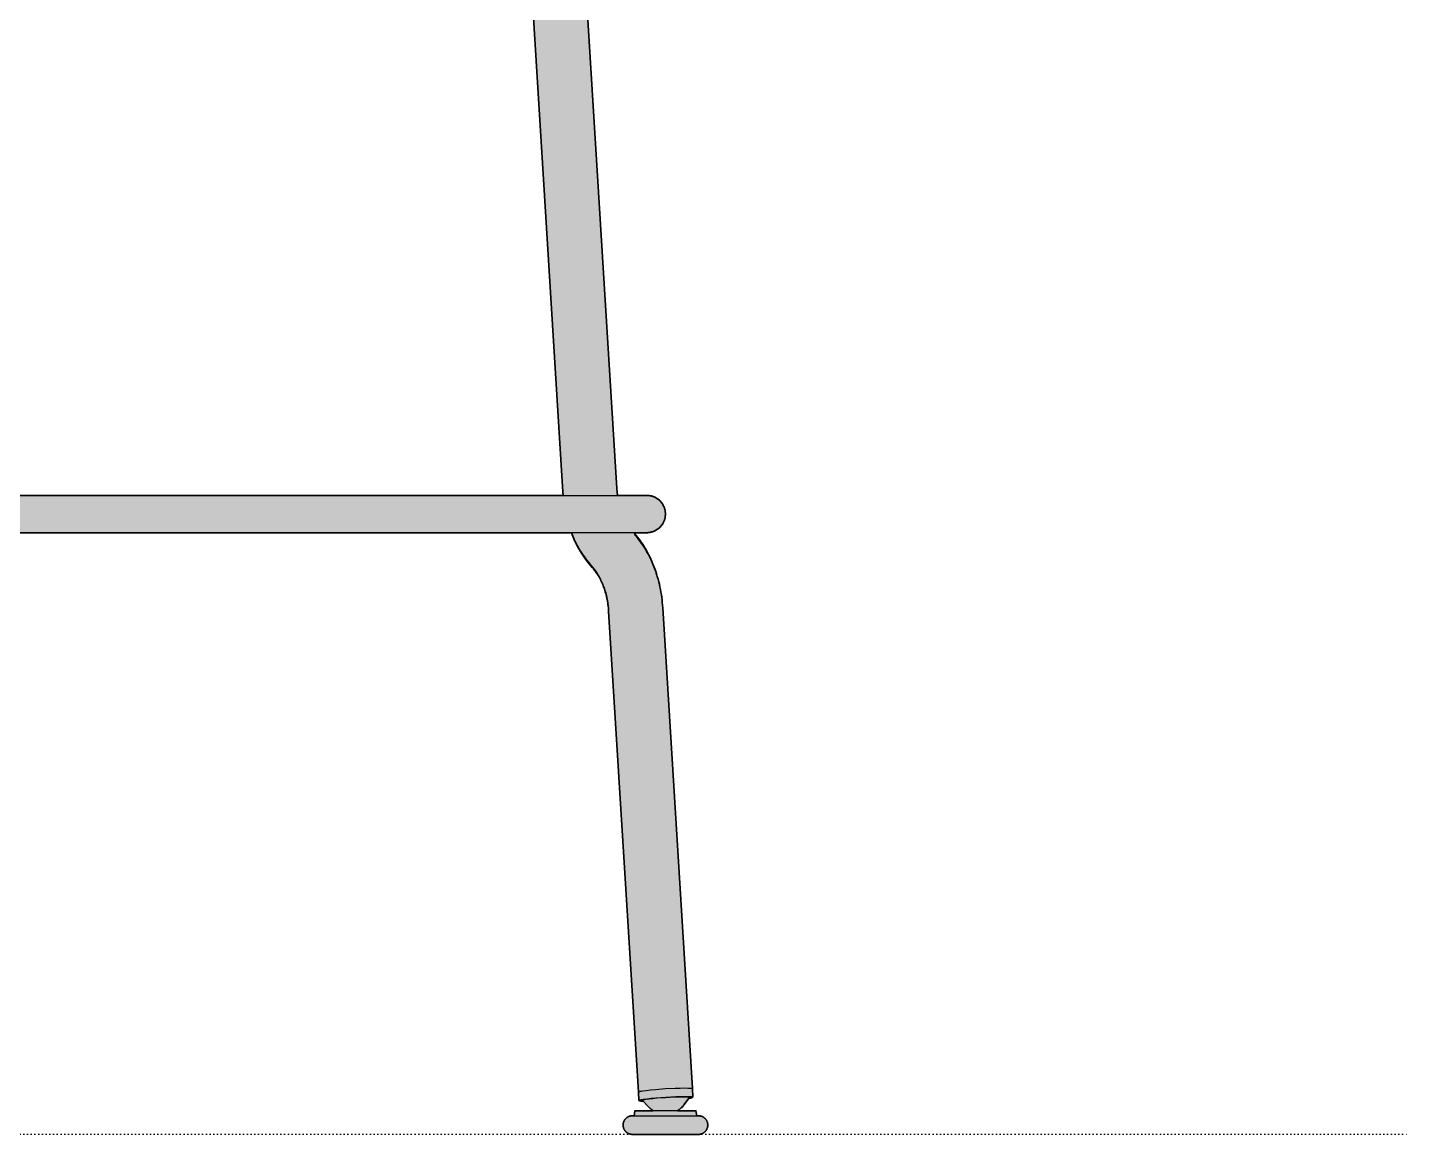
# Model space of a CAD drawing. Header units: millimetres. Extents: x 0 to 1653, y 0 to 653.
# Drawn here: x 407 to 814, y 0 to 326.5 of the extents above; entities that cross this region are included whole.
import ezdxf

# ---------------------------------------------------------------- set-up
doc = ezdxf.new("R2010")
doc.units = ezdxf.units.MM
doc.linetypes.add('Dots', pattern=[1, 0, -1])
doc.layers.add('Blocks', color=7, linetype='Continuous')
doc.layers.add('Blocks$Fill', color=7, linetype='Continuous', true_color=0xffffff)
for name, color, linetype, lineweight, true_color in [('Blocks$Inner', 7, 'Continuous', 25, 0x007f00), ('Blocks$Outline', 7, 'Continuous', 35, 0xff3f3f), ('Groud', 7, 'Dots', 25, 0x243775)]:
    doc.layers.add(name, color=color, linetype=linetype, lineweight=lineweight, true_color=true_color)

# ---------------------------------------------------------------- blocks, each defined once
blk = doc.blocks.new('Soft Edge 80 Barstool Low Side')
at = {"layer": 'Blocks$Fill'}
h = blk.add_hatch(color=256, dxfattribs=at)
h.paths.add_polyline_path([(206.24, 2.63), (206.25, 2.44), (206.26, 2.35), (206.27, 2.26), (206.29, 2.16), (206.31, 2.07), (206.34, 1.98), (206.36, 1.89), (206.39, 1.8), (206.43, 1.72), (206.46, 1.63), (206.5, 1.54), (206.54, 1.46), (206.59, 1.38), (206.64, 1.3), (206.69, 1.22), (206.74, 1.14), (206.79, 1.06), (206.85, 0.99), (206.91, 0.92), (206.97, 0.85), (207.04, 0.78), (207.11, 0.71), (207.18, 0.65), (207.25, 0.59), (207.32, 0.53), (207.4, 0.48), (207.48, 0.42), (207.56, 0.37), (207.64, 0.33), (207.72, 0.28), (207.8, 0.24), (207.89, 0.2), (207.98, 0.17), (208.06, 0.13), (208.15, 0.1), (208.24, 0.08), (208.33, 0.05), (208.43, 0.03), (208.52, 0.01), (208.61, 0), (208.7, -0.01), (208.8, -0.02), (208.89, -0.02), (208.98, -0.03), (228.58, -0.02), (228.67, -0.02), (228.77, -0.01), (228.86, 0), (228.95, 0.01), (229.04, 0.03), (229.14, 0.05), (229.23, 0.08), (229.32, 0.1), (229.41, 0.13), (229.49, 0.17), (229.58, 0.2), (229.67, 0.24), (229.75, 0.28), (229.83, 0.33), (229.91, 0.37), (229.99, 0.42), (230.07, 0.48), (230.15, 0.53), (230.22, 0.59), (230.29, 0.65), (230.36, 0.71), (230.43, 0.78), (230.49, 0.85), (230.56, 0.92), (230.62, 0.99), (230.68, 1.06), (230.73, 1.14), (230.78, 1.22), (230.83, 1.3), (230.88, 1.38), (230.93, 1.46), (230.97, 1.54), (231.01, 1.63), (231.04, 1.72), (231.08, 1.8), (231.11, 1.89), (231.13, 1.98), (231.16, 2.07), (231.18, 2.16), (231.19, 2.26), (231.21, 2.35), (231.22, 2.44), (231.23, 2.54), (231.23, 2.63), (231.23, 2.72), (231.23, 2.82), (231.23, 2.91), (231.22, 3.01), (231.21, 3.1), (231.19, 3.19), (231.18, 3.28), (231.16, 3.38), (231.13, 3.47), (231.11, 3.56), (231.08, 3.65), (231.04, 3.73), (231.01, 3.82), (230.97, 3.91), (230.93, 3.99), (230.88, 4.07), (230.83, 4.15), (230.78, 4.23), (230.73, 4.31), (230.68, 4.39), (230.62, 4.46), (230.56, 4.53), (230.49, 4.6), (230.43, 4.67), (230.36, 4.73), (230.29, 4.8), (230.22, 4.86), (230.15, 4.92), (230.07, 4.97), (229.99, 5.02), (229.91, 5.07), (229.83, 5.12), (229.75, 5.17), (229.67, 5.21), (229.58, 5.25), (229.49, 5.28), (229.41, 5.32), (229.32, 5.35), (229.23, 5.37), (229.14, 5.4), (229.04, 5.42), (228.95, 5.43), (228.86, 5.45), (228.77, 5.46), (228.67, 5.47), (228.58, 5.47), (228.48, 5.47), (228, 5.47), (227.73, 6.97), (222.32, 6.97), (222.7, 7.22), (222.88, 7.36), (223.07, 7.5), (223.24, 7.65), (223.41, 7.8), (223.58, 7.95), (223.74, 8.12), (225.35, 9.8), (225.49, 9.79), (225.57, 9.78), (225.64, 9.78), (225.72, 9.78), (225.79, 9.79), (225.86, 9.79), (225.94, 9.8), (226.01, 9.81), (226.08, 9.83), (226.15, 9.84), (226.22, 9.86), (226.3, 9.88), (226.37, 9.91), (226.43, 9.93), (226.5, 9.96), (226.57, 9.99), (226.72, 12.48), (226.72, 12.48), (226.72, 12.49), (235.58, 155.32), (235.63, 155.8), (235.69, 156.28), (235.76, 156.76), (235.84, 157.24), (235.92, 157.71), (236.02, 158.18), (236.12, 158.65), (236.23, 159.11), (236.35, 159.57), (236.48, 160.02), (236.62, 160.46), (236.76, 160.9), (236.91, 161.33), (237.07, 161.75), (237.23, 162.16), (237.4, 162.57), (237.58, 162.96), (237.76, 163.35), (237.95, 163.72), (238.14, 164.08), (238.33, 164.43), (238.53, 164.77), (238.73, 165.09), (238.94, 165.41), (239.15, 165.71), (239.36, 166), (239.56, 166.27), (239.78, 166.54), (239.99, 166.79), (240.93, 167.87), (241.63, 168.74), (242.29, 169.63), (242.93, 170.54), (243.54, 171.48), (244.12, 172.44), (244.66, 173.41), (245.17, 174.4), (245.64, 175.41), (246.08, 176.44), (246.49, 177.47), (567.56, 177.47), (568.4, 175.41), (568.88, 174.4), (569.39, 173.41), (569.93, 172.44), (570.5, 171.48), (571.11, 170.54), (571.75, 169.63), (572.42, 168.74), (573.12, 167.87), (573.79, 167.09), (574.27, 166.54), (574.48, 166.27), (574.69, 166), (574.9, 165.71), (575.1, 165.41), (575.31, 165.09), (575.51, 164.77), (575.71, 164.43), (575.9, 164.08), (576.1, 163.72), (576.28, 163.35), (576.46, 162.96), (576.64, 162.57), (576.81, 162.16), (576.97, 161.75), (577.13, 161.33), (577.28, 160.9), (577.43, 160.46), (577.56, 160.02), (577.69, 159.57), (577.81, 159.11), (577.92, 158.65), (578.02, 158.18), (578.12, 157.71), (578.21, 157.24), (578.28, 156.76), (578.35, 156.28), (578.41, 155.8), (578.46, 155.32), (578.51, 154.84), (578.54, 154.35), (587.32, 12.48), (587.47, 9.99), (587.61, 9.93), (587.68, 9.91), (587.75, 9.88), (587.82, 9.86), (587.89, 9.84), (587.96, 9.83), (588.03, 9.81), (588.11, 9.8), (588.18, 9.79), (588.25, 9.79), (588.33, 9.78), (588.4, 9.78), (588.48, 9.78), (588.55, 9.79), (588.62, 9.8), (588.7, 9.8), (590.46, 7.95), (590.63, 7.8), (590.8, 7.65), (590.98, 7.5), (591.16, 7.36), (591.34, 7.22), (591.53, 7.1), (591.73, 6.97), (586.31, 6.97), (586.04, 5.47), (585.46, 5.47), (585.37, 5.47), (585.28, 5.46), (585.18, 5.45), (585.09, 5.43), (585, 5.42), (584.91, 5.4), (584.82, 5.37), (584.73, 5.35), (584.64, 5.32), (584.55, 5.28), (584.46, 5.25), (584.38, 5.21), (584.29, 5.17), (584.21, 5.12), (584.13, 5.07), (584.05, 5.02), (583.97, 4.97), (583.9, 4.92), (583.82, 4.86), (583.75, 4.8), (583.68, 4.73), (583.61, 4.67), (583.55, 4.6), (583.49, 4.53), (583.42, 4.46), (583.37, 4.39), (583.31, 4.31), (583.26, 4.23), (583.21, 4.15), (583.16, 4.07), (583.12, 3.99), (583.07, 3.91), (583.04, 3.82), (583, 3.73), (582.97, 3.65), (582.94, 3.56), (582.91, 3.47), (582.89, 3.38), (582.87, 3.28), (582.85, 3.19), (582.83, 3.1), (582.82, 3.01), (582.81, 2.91), (582.81, 2.82), (582.81, 2.72), (582.81, 2.63), (582.81, 2.54), (582.82, 2.44), (582.83, 2.35), (582.85, 2.26), (582.87, 2.16), (582.89, 2.07), (582.91, 1.98), (582.94, 1.89), (582.97, 1.8), (583, 1.72), (583.04, 1.63), (583.07, 1.54), (583.12, 1.46), (583.16, 1.38), (583.21, 1.3), (583.26, 1.22), (583.31, 1.14), (583.37, 1.06), (583.42, 0.99), (583.49, 0.92), (583.55, 0.85), (583.61, 0.78), (583.68, 0.71), (583.75, 0.65), (583.82, 0.59), (583.9, 0.53), (583.97, 0.48), (584.05, 0.42), (584.13, 0.37), (584.21, 0.33), (584.29, 0.28), (584.38, 0.24), (584.46, 0.2), (584.55, 0.17), (584.64, 0.13), (584.73, 0.1), (584.82, 0.08), (584.91, 0.05), (585, 0.03), (585.09, 0.01), (585.18, 0), (585.28, -0.01), (585.37, -0.02), (585.46, -0.02), (585.56, -0.03), (605.15, -0.02), (605.25, -0.02), (605.34, -0.01), (605.43, 0), (605.53, 0.01), (605.62, 0.03), (605.71, 0.05), (605.8, 0.08), (605.89, 0.1), (605.98, 0.13), (606.07, 0.17), (606.15, 0.2), (606.24, 0.24), (606.32, 0.28), (606.41, 0.33), (606.49, 0.37), (606.57, 0.42), (606.64, 0.48), (606.72, 0.53), (606.79, 0.59), (606.87, 0.65), (606.93, 0.71), (607, 0.78), (607.07, 0.85), (607.13, 0.92), (607.19, 0.99), (607.25, 1.06), (607.3, 1.14), (607.36, 1.22), (607.41, 1.3), (607.45, 1.38), (607.5, 1.46), (607.54, 1.54), (607.58, 1.63), (607.62, 1.72), (607.65, 1.8), (607.68, 1.89), (607.71, 1.98), (607.73, 2.07), (607.75, 2.16), (607.77, 2.26), (607.78, 2.35), (607.79, 2.44), (607.8, 2.54), (607.81, 2.63), (607.81, 2.82), (607.8, 2.91), (607.79, 3.01), (607.78, 3.1), (607.77, 3.19), (607.75, 3.28), (607.73, 3.38), (607.71, 3.47), (607.68, 3.56), (607.65, 3.65), (607.62, 3.73), (607.58, 3.82), (607.54, 3.91), (607.5, 3.99), (607.45, 4.07), (607.41, 4.15), (607.36, 4.23), (607.3, 4.31), (607.25, 4.39), (607.19, 4.46), (607.13, 4.53), (607.07, 4.6), (607, 4.67), (606.93, 4.73), (606.87, 4.8), (606.79, 4.86), (606.72, 4.92), (606.64, 4.97), (606.57, 5.02), (606.49, 5.07), (606.41, 5.12), (606.32, 5.17), (606.24, 5.21), (606.15, 5.25), (606.07, 5.28), (605.98, 5.32), (605.89, 5.35), (605.8, 5.37), (605.71, 5.4), (605.62, 5.42), (605.53, 5.43), (605.43, 5.45), (605.34, 5.46), (605.25, 5.47), (605.15, 5.47), (605.06, 5.47), (604.57, 5.47), (604.31, 6.97), (598.89, 6.97), (599.26, 7.22), (599.45, 7.35), (599.62, 7.49), (599.8, 7.63), (599.96, 7.78), (600.13, 7.93), (600.28, 8.09), (600.44, 8.25), (600.58, 8.42), (600.73, 8.59), (600.86, 8.77), (602.25, 10.64), (602.4, 10.65), (602.47, 10.65), (602.54, 10.66), (602.62, 10.67), (602.69, 10.68), (602.76, 10.7), (602.83, 10.71), (602.91, 10.73), (602.98, 10.76), (603.05, 10.78), (603.11, 10.81), (603.18, 10.84), (603.25, 10.87), (603.31, 10.9), (603.38, 10.94), (603.44, 10.98), (594.51, 155.34), (594.39, 156.87), (594.31, 157.65), (594.21, 158.41), (594.1, 159.19), (593.97, 159.96), (593.83, 160.73), (593.68, 161.49), (593.51, 162.26), (593.32, 163.02), (593.12, 163.78), (592.91, 164.54), (592.68, 165.29), (592.44, 166.03), (592.18, 166.77), (591.9, 167.5), (591.62, 168.23), (591.31, 168.94), (591, 169.65), (590.67, 170.35), (590.32, 171.04), (589.96, 171.72), (589.59, 172.38), (589.21, 173.04), (588.81, 173.68), (588.4, 174.31), (587.97, 174.93), (587.54, 175.53), (587.09, 176.12), (586.63, 176.69), (586.3, 177.09), (585.97, 177.47), (590, 177.48), (590.18, 177.49), (590.37, 177.5), (590.56, 177.53), (590.74, 177.55), (590.93, 177.59), (591.11, 177.63), (591.29, 177.68), (591.47, 177.73), (591.65, 177.79), (591.83, 177.86), (592, 177.93), (592.17, 178.01), (592.34, 178.09), (592.5, 178.18), (592.67, 178.27), (592.82, 178.38), (592.98, 178.48), (593.13, 178.59), (593.28, 178.71), (593.42, 178.83), (593.56, 178.95), (593.7, 179.08), (593.83, 179.22), (593.95, 179.36), (594.07, 179.5), (594.19, 179.65), (594.3, 179.8), (594.41, 179.96), (594.51, 180.12), (594.6, 180.28), (594.69, 180.44), (594.77, 180.61), (594.85, 180.78), (594.92, 180.96), (594.99, 181.13), (595.05, 181.31), (595.1, 181.49), (595.15, 181.67), (595.19, 181.86), (595.23, 182.04), (595.26, 182.23), (595.28, 182.41), (595.3, 182.6), (595.3, 182.79), (595.31, 182.97), (595.3, 183.16), (595.3, 183.35), (595.28, 183.54), (595.26, 183.72), (595.23, 183.91), (595.19, 184.09), (595.15, 184.28), (595.1, 184.46), (595.05, 184.64), (594.99, 184.82), (594.92, 184.99), (594.85, 185.17), (594.77, 185.34), (594.69, 185.5), (594.6, 185.67), (594.51, 185.83), (594.41, 185.99), (594.3, 186.15), (594.19, 186.3), (594.07, 186.45), (593.95, 186.59), (593.83, 186.73), (593.7, 186.86), (593.56, 186.99), (593.42, 187.12), (593.28, 187.24), (593.13, 187.36), (592.98, 187.47), (592.82, 187.57), (592.67, 187.67), (592.5, 187.77), (592.34, 187.86), (592.17, 187.94), (592, 188.02), (591.83, 188.09), (591.65, 188.16), (591.47, 188.22), (591.29, 188.27), (591.11, 188.32), (590.93, 188.36), (590.74, 188.39), (590.56, 188.42), (590.37, 188.45), (590.18, 188.46), (590, 188.47), (589.81, 188.47), (581.18, 188.47), (580.98, 190.47), (554.9, 611.82), (554.74, 613.42), (554.52, 615.01), (554.25, 616.6), (553.92, 618.17), (553.54, 619.74), (553.11, 621.28), (552.63, 622.82), (552.1, 624.33), (551.52, 625.83), (550.88, 627.31), (550.2, 628.77), (549.47, 630.2), (548.69, 631.68), (579.02, 631.6), (581, 631.46), (581.28, 631.45), (581.51, 631.45), (581.62, 631.45), (581.71, 631.46), (581.79, 631.46), (581.83, 631.47), (581.86, 631.47), (581.89, 631.47), (581.92, 631.48), (581.95, 631.48), (581.97, 631.49), (582, 631.49), (582.02, 631.5), (582.03, 631.51), (582.05, 631.51), (582.06, 631.51), (582.08, 631.52), (582.09, 631.52), (582.09, 631.53), (582.1, 631.53), (582.1, 631.53), (582.11, 631.53), (582.11, 631.53), (587.02, 634.97), (584.99, 637.73), (584.28, 638.63), (583.56, 639.51), (582.81, 640.38), (582.05, 641.23), (581.27, 642.07), (580.48, 642.88), (579.66, 643.68), (578.82, 644.46), (577.96, 645.21), (577.08, 645.94), (576.18, 646.64), (575.25, 647.31), (574.31, 647.95), (573.34, 648.56), (572.85, 648.85), (572.36, 649.14), (571.86, 649.41), (571.35, 649.68), (570.84, 649.93), (570.32, 650.18), (569.8, 650.42), (569.28, 650.64), (568.75, 650.86), (568.22, 651.06), (567.68, 651.26), (567.14, 651.45), (566.6, 651.62), (566.05, 651.78), (565.5, 651.94), (564.95, 652.08), (564.39, 652.21), (563.83, 652.33), (563.27, 652.44), (562.71, 652.54), (562.15, 652.63), (561.58, 652.71), (561.03, 652.77), (560.48, 652.83), (559.37, 652.91), (558.26, 652.96), (557.23, 652.97), (557.31, 652.97), (407.02, 652.97), (256.74, 652.97), (256.77, 652.97), (255.78, 652.96), (254.33, 652.9), (253.35, 652.82), (252.37, 652.71), (251.4, 652.56), (250.43, 652.38), (249.47, 652.17), (248.52, 651.93), (247.99, 651.78), (247.45, 651.62), (246.9, 651.45), (246.36, 651.26), (245.82, 651.06), (245.29, 650.86), (244.76, 650.64), (244.24, 650.42), (243.72, 650.18), (243.2, 649.93), (242.69, 649.68), (242.19, 649.41), (241.69, 649.14), (241.19, 648.85), (240.7, 648.56), (239.73, 647.95), (238.79, 647.31), (237.87, 646.64), (236.96, 645.94), (236.08, 645.21), (235.22, 644.46), (234.39, 643.68), (233.57, 642.88), (232.77, 642.07), (231.99, 641.23), (231.23, 640.38), (230.49, 639.51), (229.76, 638.63), (229.05, 637.73), (228.36, 636.83), (227.02, 634.97), (231.94, 631.53), (231.94, 631.53), (231.94, 631.53), (231.94, 631.53), (231.95, 631.53), (231.96, 631.52), (231.97, 631.52), (231.98, 631.51), (231.99, 631.51), (232.01, 631.51), (232.03, 631.5), (232.05, 631.49), (232.07, 631.49), (232.09, 631.48), (232.12, 631.48), (232.15, 631.47), (232.18, 631.47), (232.22, 631.47), (232.25, 631.46), (232.33, 631.46), (232.43, 631.45), (232.53, 631.45), (232.76, 631.45), (233.04, 631.46), (235.03, 631.6), (236.62, 631.64), (265.39, 631.68), (263.84, 628.77), (263.16, 627.31), (262.53, 625.83), (261.94, 624.33), (261.41, 622.82), (260.93, 621.28), (260.5, 619.74), (260.12, 618.17), (259.8, 616.6), (259.52, 615.01), (259.31, 613.42), (259.14, 611.82), (259.03, 610.22), (233.06, 190.47), (232.86, 188.47), (224.05, 188.47), (223.86, 188.46), (223.67, 188.45), (223.49, 188.42), (223.3, 188.39), (223.12, 188.36), (222.93, 188.32), (222.75, 188.27), (222.57, 188.22), (222.39, 188.16), (222.22, 188.09), (222.04, 188.02), (221.87, 187.94), (221.7, 187.86), (221.54, 187.77), (221.38, 187.67), (221.22, 187.57), (221.06, 187.47), (220.91, 187.36), (220.76, 187.24), (220.62, 187.12), (220.48, 186.99), (220.35, 186.86), (220.22, 186.73), (220.09, 186.59), (219.97, 186.45), (219.85, 186.3), (219.74, 186.15), (219.64, 185.99), (219.54, 185.83), (219.44, 185.67), (219.35, 185.5), (219.27, 185.34), (219.19, 185.17), (219.12, 184.99), (219.05, 184.82), (218.99, 184.64), (218.94, 184.46), (218.89, 184.28), (218.85, 184.09), (218.81, 183.91), (218.79, 183.72), (218.76, 183.54), (218.75, 183.35), (218.74, 183.16), (218.73, 182.97), (218.74, 182.79), (218.76, 182.41), (218.79, 182.23), (218.81, 182.04), (218.85, 181.86), (218.89, 181.67), (218.94, 181.49), (218.99, 181.31), (219.05, 181.13), (219.12, 180.96), (219.19, 180.78), (219.27, 180.61), (219.35, 180.44), (219.44, 180.28), (219.54, 180.12), (219.64, 179.96), (219.74, 179.8), (219.85, 179.65), (219.97, 179.5), (220.09, 179.36), (220.22, 179.22), (220.35, 179.08), (220.48, 178.95), (220.62, 178.83), (220.76, 178.71), (220.91, 178.59), (221.06, 178.48), (221.22, 178.38), (221.38, 178.27), (221.54, 178.18), (221.7, 178.09), (221.87, 178.01), (222.04, 177.93), (222.22, 177.86), (222.39, 177.79), (222.57, 177.73), (222.75, 177.68), (222.93, 177.63), (223.12, 177.59), (223.3, 177.55), (223.49, 177.53), (223.67, 177.5), (223.86, 177.49), (224.05, 177.48), (224.23, 177.47), (228.08, 177.47), (227.41, 176.69), (226.95, 176.12), (226.5, 175.53), (226.07, 174.93), (225.64, 174.31), (225.23, 173.68), (224.84, 173.04), (224.45, 172.38), (224.08, 171.72), (223.72, 171.04), (223.38, 170.35), (223.04, 169.65), (222.73, 168.94), (222.43, 168.23), (222.14, 167.5), (221.86, 166.77), (221.61, 166.03), (221.36, 165.29), (221.13, 164.54), (220.92, 163.78), (220.72, 163.02), (220.54, 162.26), (220.37, 161.49), (220.21, 160.73), (220.07, 159.96), (219.94, 159.19), (219.83, 158.41), (219.74, 157.65), (219.65, 156.87), (219.59, 156.11), (210.6, 10.98), (210.73, 10.9), (210.79, 10.87), (210.86, 10.84), (210.93, 10.81), (211, 10.78), (211.07, 10.76), (211.14, 10.73), (211.21, 10.71), (211.28, 10.7), (211.35, 10.68), (211.43, 10.67), (211.5, 10.66), (211.57, 10.65), (211.65, 10.65), (211.72, 10.64), (211.79, 10.64), (213.32, 8.59), (213.46, 8.42), (213.61, 8.25), (213.76, 8.09), (213.92, 7.93), (214.08, 7.78), (214.25, 7.63), (214.42, 7.49), (214.6, 7.35), (214.78, 7.22), (214.96, 7.09), (215.15, 6.97), (209.73, 6.97), (209.47, 5.47), (208.89, 5.47), (208.8, 5.47), (208.7, 5.46), (208.61, 5.45), (208.52, 5.43), (208.43, 5.42), (208.33, 5.4), (208.24, 5.37), (208.15, 5.35), (208.06, 5.32), (207.98, 5.28), (207.89, 5.25), (207.8, 5.21), (207.72, 5.17), (207.64, 5.12), (207.56, 5.07), (207.48, 5.02), (207.4, 4.97), (207.32, 4.92), (207.25, 4.86), (207.18, 4.8), (207.11, 4.73), (207.04, 4.67), (206.97, 4.6), (206.91, 4.53), (206.85, 4.46), (206.79, 4.39), (206.74, 4.31), (206.69, 4.23), (206.64, 4.15), (206.59, 4.07), (206.54, 3.99), (206.5, 3.91), (206.46, 3.82), (206.43, 3.73), (206.39, 3.65), (206.36, 3.56), (206.34, 3.47), (206.31, 3.38), (206.29, 3.28), (206.27, 3.19), (206.26, 3.1), (206.25, 3.01), (206.24, 2.91), (206.24, 2.82), (206.23, 2.72)], flags=0)
h.paths.add_polyline_path([(539.04, 609.23), (565.09, 188.47), (248.96, 188.47), (275.1, 610.55), (275.18, 611.21), (275.26, 611.87), (275.35, 612.52), (275.46, 613.18), (275.58, 613.83), (275.71, 614.48), (275.85, 615.12), (276.01, 615.76), (276.17, 616.39), (276.35, 617.01), (276.54, 617.62), (276.74, 618.23), (276.95, 618.82), (277.17, 619.41), (277.39, 619.98), (277.63, 620.54), (277.88, 621.09), (278.14, 621.63), (278.4, 622.15), (278.67, 622.66), (278.94, 623.15), (279.23, 623.63), (279.51, 624.09), (279.81, 624.54), (280.11, 624.97), (280.41, 625.38), (280.71, 625.78), (281.02, 626.16), (281.32, 626.52), (281.64, 626.87), (281.95, 627.2), (282.26, 627.52), (282.58, 627.82), (282.9, 628.11), (283.22, 628.39), (283.55, 628.65), (283.87, 628.89), (284.2, 629.12), (284.54, 629.35), (284.85, 629.54), (285.17, 629.73), (285.49, 629.9), (285.81, 630.06), (286.13, 630.2), (286.44, 630.33), (286.75, 630.44), (286.91, 630.5), (287.06, 630.55), (287.22, 630.59), (287.37, 630.64), (287.52, 630.68), (287.67, 630.71), (287.83, 630.75), (287.98, 630.78), (288.13, 630.81), (288.28, 630.83), (288.43, 630.86), (288.57, 630.88), (288.72, 630.89), (288.87, 630.91), (289.02, 630.92), (289.17, 630.93), (289.35, 630.93), (289.53, 630.94), (289.75, 630.93), (289.9, 630.93), (290.04, 630.92), (290.19, 630.91), (290.33, 630.9), (290.48, 630.88), (290.62, 630.86), (290.77, 630.84), (290.91, 630.82), (291.06, 630.79), (291.2, 630.77), (307.01, 627.46), (314.84, 626.22), (322.71, 625.24), (323.33, 625.18), (351.18, 622.88), (379.08, 621.48), (407.02, 620.97), (462.87, 622.88), (490.71, 625.18), (491.33, 625.24), (499.2, 626.22), (507.03, 627.46), (514.81, 628.95), (522.98, 630.79), (523.13, 630.82), (523.27, 630.84), (523.42, 630.86), (523.57, 630.88), (523.71, 630.9), (523.86, 630.91), (524, 630.92), (524.15, 630.93), (524.29, 630.93), (524.47, 630.94), (524.67, 630.93), (524.88, 630.93), (525.02, 630.92), (525.17, 630.91), (525.32, 630.89), (525.47, 630.88), (525.62, 630.86), (525.77, 630.83), (525.92, 630.81), (526.07, 630.78), (526.22, 630.75), (526.37, 630.71), (526.52, 630.68), (526.67, 630.64), (526.83, 630.59), (526.98, 630.55), (527.13, 630.5), (527.29, 630.44), (527.6, 630.33), (527.92, 630.2), (528.23, 630.06), (528.55, 629.9), (528.87, 629.73), (529.2, 629.54), (529.48, 629.37), (529.75, 629.19), (529.85, 629.12), (530.17, 628.89), (530.49, 628.65), (530.82, 628.39), (531.14, 628.11), (531.46, 627.82), (531.78, 627.52), (532.09, 627.2), (532.41, 626.87), (532.72, 626.52), (533.03, 626.16), (533.33, 625.78), (533.64, 625.38), (533.94, 624.97), (534.23, 624.54), (534.53, 624.09), (534.82, 623.63), (535.1, 623.15), (535.37, 622.66), (535.65, 622.15), (535.91, 621.63), (536.16, 621.09), (536.41, 620.54), (536.65, 619.98), (536.88, 619.41), (537.1, 618.82), (537.31, 618.23), (537.5, 617.62), (537.69, 617.01), (537.87, 616.39), (538.04, 615.76), (538.19, 615.12), (538.33, 614.48), (538.46, 613.83), (538.58, 613.18), (538.69, 612.52), (538.78, 611.87), (538.87, 611.21), (538.94, 610.55), (539, 609.89)], flags=0)
at = {"layer": 'Blocks$Inner'}
for points in [[(539.04, 609.23), (565.01, 189.48), (565.09, 188.47), (565.01, 189.48)], [(548.69, 631.68), (549.47, 630.2), (550.2, 628.77), (550.88, 627.31), (551.52, 625.83), (552.1, 624.33), (552.63, 622.82), (553.11, 621.28), (553.54, 619.74), (553.92, 618.17), (554.25, 616.6), (554.52, 615.01), (554.74, 613.42), (554.9, 611.82), (555.01, 610.22), (580.98, 190.47)], [(238.23, 188.47), (575.81, 188.47), (589.81, 188.47), (590, 188.47), (590.18, 188.46), (590.37, 188.45), (590.56, 188.42), (590.74, 188.39), (590.93, 188.36), (591.11, 188.32), (591.29, 188.27), (591.47, 188.22), (591.65, 188.16), (591.83, 188.09), (592, 188.02), (592.17, 187.94), (592.34, 187.86), (592.5, 187.77), (592.67, 187.67), (592.82, 187.57), (592.98, 187.47), (593.13, 187.36), (593.28, 187.24), (593.42, 187.12), (593.56, 186.99), (593.7, 186.86), (593.83, 186.73), (593.95, 186.59), (594.07, 186.45), (594.19, 186.3), (594.3, 186.15), (594.41, 185.99), (594.51, 185.83), (594.6, 185.67), (594.69, 185.5), (594.77, 185.34), (594.85, 185.17), (594.92, 184.99), (594.99, 184.82), (595.05, 184.64), (595.1, 184.46), (595.15, 184.28), (595.19, 184.09), (595.23, 183.91), (595.26, 183.72), (595.28, 183.54), (595.3, 183.35), (595.3, 183.16), (595.31, 182.97), (595.3, 182.79), (595.3, 182.6), (595.28, 182.41), (595.26, 182.23), (595.23, 182.04), (595.19, 181.86), (595.15, 181.67), (595.1, 181.49), (595.05, 181.31), (594.99, 181.13), (594.92, 180.96), (594.85, 180.78), (594.77, 180.61), (594.69, 180.44), (594.6, 180.28), (594.51, 180.12), (594.41, 179.96), (594.3, 179.8), (594.19, 179.65), (594.07, 179.5), (593.95, 179.36), (593.83, 179.22), (593.7, 179.08), (593.56, 178.95), (593.42, 178.83), (593.28, 178.71), (593.13, 178.59), (592.98, 178.48), (592.82, 178.38), (592.67, 178.27), (592.5, 178.18), (592.34, 178.09), (592.17, 178.01), (592, 177.93), (591.83, 177.86), (591.65, 177.79), (591.47, 177.73), (591.29, 177.68), (591.11, 177.63), (590.93, 177.59), (590.74, 177.55), (590.56, 177.53), (590.37, 177.5), (590.18, 177.49), (590, 177.48), (589.81, 177.47), (575.81, 177.47), (238.23, 177.47)], [(581.18, 188.47), (580.98, 190.47), (581.18, 188.47)], [(573.78, 167.11), (573.84, 167.03), (573.12, 167.87), (572.42, 168.74), (571.75, 169.63), (571.11, 170.54), (570.5, 171.48), (569.93, 172.44), (569.39, 173.41), (568.88, 174.4), (568.4, 175.41), (567.96, 176.44), (567.56, 177.47)], [(567.57, 177.47), (567.95, 176.53), (568.35, 175.59), (568.78, 174.67), (569.25, 173.77), (569.74, 172.88), (570.27, 172.01), (570.82, 171.15), (571.4, 170.32), (572.01, 169.5), (572.65, 168.71), (573.31, 167.94)], [(585.97, 177.47), (586.3, 177.09), (586.63, 176.69), (587.09, 176.12), (587.54, 175.53), (587.97, 174.93), (588.4, 174.31), (588.81, 173.68), (589.21, 173.04), (589.59, 172.38), (589.96, 171.72), (590.32, 171.04), (590.67, 170.35), (591, 169.65), (591.31, 168.94), (591.62, 168.23), (591.9, 167.5), (592.18, 166.77), (592.44, 166.03), (592.68, 165.29), (592.91, 164.54), (593.12, 163.78), (593.32, 163.02), (593.51, 162.26), (593.68, 161.49), (593.83, 160.73), (593.97, 159.96), (594.1, 159.19), (594.21, 158.41), (594.31, 157.65), (594.39, 156.87), (594.46, 156.11), (594.51, 155.34), (594.46, 156.11), (594.39, 156.87), (594.31, 157.64), (594.21, 158.41), (594.1, 159.18), (593.97, 159.94), (593.84, 160.7)], [(603.44, 10.98), (603.29, 13.47), (594.51, 155.34), (594.46, 156.11), (594.39, 156.87), (594.31, 157.64), (594.21, 158.41), (594.1, 159.18), (593.97, 159.94), (593.84, 160.7), (593.68, 161.46), (593.51, 162.22), (593.33, 162.97), (593.14, 163.72), (592.93, 164.46), (592.7, 165.19), (592.47, 165.91), (592.22, 166.63), (591.95, 167.34), (591.67, 168.04), (591.38, 168.72), (591.08, 169.4), (590.77, 170.06), (590.44, 170.71), (590.11, 171.35), (589.76, 171.97), (589.4, 172.58), (589.03, 173.18), (588.65, 173.76), (588.27, 174.32), (587.87, 174.87), (587.47, 175.4), (587.06, 175.91), (586.64, 176.41), (586.21, 176.89)], [(578.54, 154.35), (578.51, 154.84), (578.46, 155.32), (578.41, 155.8), (578.35, 156.28), (578.28, 156.76), (578.21, 157.24), (578.12, 157.71), (578.02, 158.18), (577.92, 158.65), (577.81, 159.11), (577.69, 159.57), (577.56, 160.02), (577.43, 160.46), (577.28, 160.9), (577.13, 161.33), (576.97, 161.75), (576.81, 162.16), (576.64, 162.57), (576.46, 162.96), (576.28, 163.35), (576.1, 163.72), (575.9, 164.08), (575.71, 164.43), (575.51, 164.77), (575.31, 165.09), (575.1, 165.41), (574.9, 165.71), (574.69, 166), (574.48, 166.27), (574.27, 166.54), (574.06, 166.79), (573.84, 167.03), (573.79, 167.09), (573.73, 167.16), (573.68, 167.23), (573.63, 167.3), (573.58, 167.38), (573.53, 167.45), (573.49, 167.53), (573.45, 167.61), (573.41, 167.69), (573.37, 167.77), (573.34, 167.85), (573.31, 167.94), (573.8, 167.33), (574.27, 166.71), (574.72, 166.07), (575.14, 165.41), (575.55, 164.75), (575.93, 164.06), (576.28, 163.37), (576.61, 162.66), (576.92, 161.94), (577.2, 161.22), (577.45, 160.48), (577.68, 159.73), (577.88, 158.98), (578.06, 158.22), (578.21, 157.45), (578.33, 156.68), (578.43, 155.91), (578.5, 155.13), (578.54, 154.35), (587.32, 12.48)], [(587.47, 9.99), (587.32, 12.48), (587.32, 12.48), (587.32, 12.48), (587.32, 12.49), (587.32, 12.49), (587.32, 12.49), (587.32, 12.49), (587.32, 12.5), (587.32, 12.5), (587.33, 12.5), (587.33, 12.51), (587.33, 12.51), (587.33, 12.51), (587.33, 12.52), (587.34, 12.52), (587.34, 12.52), (587.34, 12.52), (587.35, 12.53), (587.35, 12.53), (587.36, 12.53), (587.36, 12.54), (587.37, 12.54), (587.37, 12.54), (587.38, 12.55), (587.39, 12.55), (587.4, 12.56), (587.42, 12.57), (587.43, 12.57), (587.45, 12.58), (587.47, 12.59), (587.48, 12.59), (587.53, 12.61), (587.57, 12.62), (587.62, 12.64), (587.74, 12.67), (587.87, 12.7), (588.03, 12.73), (588.2, 12.76), (588.61, 12.83), (589.65, 12.97), (590.92, 13.12), (592.35, 13.25), (595.29, 13.47), (598.22, 13.61), (599.65, 13.66), (600.93, 13.67), (601.97, 13.66), (602.38, 13.64), (602.56, 13.63), (602.72, 13.61), (602.85, 13.6), (602.97, 13.58), (603.02, 13.58), (603.07, 13.57), (603.11, 13.56), (603.13, 13.55), (603.15, 13.55), (603.17, 13.54), (603.18, 13.54), (603.2, 13.54), (603.21, 13.53), (603.22, 13.53), (603.23, 13.52), (603.23, 13.52), (603.24, 13.52), (603.24, 13.52), (603.25, 13.51), (603.25, 13.51), (603.26, 13.51), (603.26, 13.51), (603.26, 13.5), (603.27, 13.5), (603.27, 13.5), (603.27, 13.49), (603.28, 13.49), (603.28, 13.49), (603.28, 13.49), (603.28, 13.48), (603.28, 13.48), (603.28, 13.48), (603.29, 13.48), (603.29, 13.47), (603.29, 13.47), (603.29, 13.47)], [(588.7, 9.8), (588.62, 9.8), (588.55, 9.79), (588.48, 9.78), (588.4, 9.78), (588.33, 9.78), (588.25, 9.79), (588.18, 9.79), (588.11, 9.8), (588.03, 9.81), (587.96, 9.83), (587.89, 9.84), (587.82, 9.86), (587.75, 9.88), (587.68, 9.91), (587.61, 9.93), (587.54, 9.96), (587.47, 9.99), (587.47, 9.99), (587.47, 9.99), (587.47, 10), (587.47, 10), (587.47, 10), (587.47, 10), (587.48, 10.01), (587.48, 10.01), (587.48, 10.01), (587.48, 10.02), (587.48, 10.02), (587.49, 10.02), (587.49, 10.02), (587.49, 10.03), (587.5, 10.03), (587.5, 10.03), (587.5, 10.04), (587.51, 10.04), (587.51, 10.04), (587.52, 10.05), (587.52, 10.05), (587.53, 10.05), (587.53, 10.06), (587.54, 10.06), (587.56, 10.07), (587.57, 10.08), (587.59, 10.08), (587.6, 10.09), (587.62, 10.1), (587.64, 10.1), (587.68, 10.12), (587.73, 10.13), (587.78, 10.15), (587.89, 10.18), (588.03, 10.21), (588.18, 10.24), (588.36, 10.27), (588.77, 10.34), (589.8, 10.48), (591.07, 10.63), (592.5, 10.76), (595.44, 10.98), (598.38, 11.12), (599.81, 11.17), (601.09, 11.18), (602.13, 11.17), (602.54, 11.15), (602.71, 11.14), (602.87, 11.12), (603.01, 11.11), (603.13, 11.09), (603.18, 11.09), (603.22, 11.08), (603.27, 11.07), (603.28, 11.06), (603.3, 11.06), (603.32, 11.05), (603.34, 11.05), (603.35, 11.04), (603.36, 11.04), (603.38, 11.03), (603.38, 11.03), (603.39, 11.03), (603.39, 11.03), (603.4, 11.02), (603.4, 11.02), (603.41, 11.02), (603.41, 11.02), (603.41, 11.01), (603.42, 11.01), (603.42, 11.01), (603.42, 11.01), (603.43, 11), (603.43, 11), (603.43, 11), (603.43, 11), (603.44, 10.99), (603.44, 10.99), (603.44, 10.99), (603.44, 10.99), (603.44, 10.98), (603.44, 10.98), (603.44, 10.98), (603.38, 10.94), (603.31, 10.9), (603.25, 10.87), (603.18, 10.84), (603.11, 10.81), (603.05, 10.78), (602.98, 10.76), (602.91, 10.73), (602.83, 10.71), (602.76, 10.7), (602.69, 10.68), (602.62, 10.67), (602.54, 10.66), (602.47, 10.65), (602.4, 10.65), (602.32, 10.64), (602.25, 10.64)], [(591.73, 6.97), (591.53, 7.1), (591.34, 7.22), (591.16, 7.36), (590.98, 7.5), (590.8, 7.65), (590.63, 7.8), (590.46, 7.95), (590.3, 8.12), (588.48, 10.03), (588.48, 10.03), (588.48, 10.03), (588.48, 10.03), (588.48, 10.03), (588.48, 10.03), (588.48, 10.03), (588.48, 10.04), (588.48, 10.04), (588.48, 10.04), (588.47, 10.04), (588.47, 10.04), (588.47, 10.04), (588.47, 10.04), (588.47, 10.04), (588.47, 10.04), (588.47, 10.04), (588.47, 10.04), (588.47, 10.04), (588.47, 10.04), (588.47, 10.04), (588.47, 10.05), (588.47, 10.05), (588.47, 10.05), (588.47, 10.05), (588.47, 10.05), (588.47, 10.05), (588.47, 10.05), (588.47, 10.05), (588.47, 10.05), (588.47, 10.05), (588.47, 10.05), (588.47, 10.05), (588.47, 10.06), (588.47, 10.06), (588.47, 10.06), (588.47, 10.06), (588.47, 10.07), (588.47, 10.07), (588.48, 10.07), (588.48, 10.07), (588.48, 10.08), (588.48, 10.08), (588.48, 10.08), (588.49, 10.08), (588.49, 10.09), (588.49, 10.09), (588.5, 10.09), (588.5, 10.1), (588.5, 10.1), (588.51, 10.1), (588.51, 10.1), (588.52, 10.11), (588.52, 10.11), (588.53, 10.11), (588.54, 10.12), (588.56, 10.13), (588.57, 10.13), (588.58, 10.14), (588.6, 10.14), (588.62, 10.15), (588.65, 10.16), (588.69, 10.17), (588.74, 10.19), (588.84, 10.21), (588.96, 10.24), (589.09, 10.27), (589.24, 10.3), (589.6, 10.36), (590.51, 10.48), (591.62, 10.61), (592.87, 10.73), (595.44, 10.91), (598.02, 11.04), (599.27, 11.08), (600.39, 11.09), (601.3, 11.08), (601.66, 11.06), (601.81, 11.05), (601.95, 11.04), (602.07, 11.03), (602.17, 11.02), (602.21, 11.01), (602.26, 11), (602.29, 10.99), (602.31, 10.99), (602.32, 10.99), (602.34, 10.98), (602.35, 10.98), (602.37, 10.97), (602.38, 10.97), (602.38, 10.97), (602.39, 10.97), (602.39, 10.96), (602.4, 10.96), (602.4, 10.96), (602.41, 10.96), (602.41, 10.95), (602.41, 10.95), (602.42, 10.95), (602.42, 10.95), (602.42, 10.95), (602.43, 10.94), (602.43, 10.94), (602.43, 10.94), (602.43, 10.94), (602.44, 10.93), (602.44, 10.93), (602.44, 10.93), (602.44, 10.93), (602.44, 10.92), (602.44, 10.92), (602.44, 10.92), (602.44, 10.92), (602.44, 10.91), (602.44, 10.91), (602.44, 10.91), (602.44, 10.91), (602.44, 10.91), (602.44, 10.91), (602.44, 10.91), (602.44, 10.91), (602.44, 10.91), (602.44, 10.91), (602.44, 10.91), (602.44, 10.91), (602.44, 10.91), (602.44, 10.91), (602.44, 10.91), (602.44, 10.9), (602.44, 10.9), (602.44, 10.9), (602.44, 10.9), (602.44, 10.9), (602.44, 10.9), (602.44, 10.9), (602.44, 10.9), (602.44, 10.9), (602.44, 10.9), (602.44, 10.9), (602.44, 10.9), (602.44, 10.9), (602.44, 10.89), (602.44, 10.89), (600.86, 8.77), (600.73, 8.59), (600.58, 8.42), (600.44, 8.25), (600.28, 8.09), (600.13, 7.93), (599.96, 7.78), (599.8, 7.63), (599.62, 7.49), (599.45, 7.35), (599.26, 7.22), (599.08, 7.09), (598.89, 6.97)], [(604.57, 5.47), (604.31, 6.97), (595.31, 6.97), (586.31, 6.97), (586.04, 5.47)]]:
    blk.add_lwpolyline(points, dxfattribs=at)
blk.add_lwpolyline([(607.81, 2.63), (607.8, 2.54), (607.79, 2.44), (607.78, 2.35), (607.77, 2.26), (607.75, 2.16), (607.73, 2.07), (607.71, 1.98), (607.68, 1.89), (607.65, 1.8), (607.62, 1.72), (607.58, 1.63), (607.54, 1.54), (607.5, 1.46), (607.45, 1.38), (607.41, 1.3), (607.36, 1.22), (607.3, 1.14), (607.25, 1.06), (607.19, 0.99), (607.13, 0.92), (607.07, 0.85), (607, 0.78), (606.93, 0.71), (606.87, 0.65), (606.79, 0.59), (606.72, 0.53), (606.64, 0.48), (606.57, 0.42), (606.49, 0.37), (606.41, 0.33), (606.32, 0.28), (606.24, 0.24), (606.15, 0.2), (606.07, 0.17), (605.98, 0.13), (605.89, 0.1), (605.8, 0.08), (605.71, 0.05), (605.62, 0.03), (605.53, 0.01), (605.43, 0), (605.34, -0.01), (605.25, -0.02), (605.15, -0.02), (605.06, -0.03), (585.56, -0.03), (585.46, -0.02), (585.37, -0.02), (585.28, -0.01), (585.18, 0), (585.09, 0.01), (585, 0.03), (584.91, 0.05), (584.82, 0.08), (584.73, 0.1), (584.64, 0.13), (584.55, 0.17), (584.46, 0.2), (584.38, 0.24), (584.29, 0.28), (584.21, 0.33), (584.13, 0.37), (584.05, 0.42), (583.97, 0.48), (583.9, 0.53), (583.82, 0.59), (583.75, 0.65), (583.68, 0.71), (583.61, 0.78), (583.55, 0.85), (583.49, 0.92), (583.42, 0.99), (583.37, 1.06), (583.31, 1.14), (583.26, 1.22), (583.21, 1.3), (583.16, 1.38), (583.12, 1.46), (583.07, 1.54), (583.04, 1.63), (583, 1.72), (582.97, 1.8), (582.94, 1.89), (582.91, 1.98), (582.89, 2.07), (582.87, 2.16), (582.85, 2.26), (582.83, 2.35), (582.82, 2.44), (582.81, 2.54), (582.81, 2.63), (582.81, 2.72), (582.81, 2.82), (582.81, 2.91), (582.82, 3.01), (582.83, 3.1), (582.85, 3.19), (582.87, 3.28), (582.89, 3.38), (582.91, 3.47), (582.94, 3.56), (582.97, 3.65), (583, 3.73), (583.04, 3.82), (583.07, 3.91), (583.12, 3.99), (583.16, 4.07), (583.21, 4.15), (583.26, 4.23), (583.31, 4.31), (583.37, 4.39), (583.42, 4.46), (583.49, 4.53), (583.55, 4.6), (583.61, 4.67), (583.68, 4.73), (583.75, 4.8), (583.82, 4.86), (583.9, 4.92), (583.97, 4.97), (584.05, 5.02), (584.13, 5.07), (584.21, 5.12), (584.29, 5.17), (584.38, 5.21), (584.46, 5.25), (584.55, 5.28), (584.64, 5.32), (584.73, 5.35), (584.82, 5.37), (584.91, 5.4), (585, 5.42), (585.09, 5.43), (585.18, 5.45), (585.28, 5.46), (585.37, 5.47), (585.46, 5.47), (585.56, 5.47), (605.06, 5.47), (605.15, 5.47), (605.25, 5.47), (605.34, 5.46), (605.43, 5.45), (605.53, 5.43), (605.62, 5.42), (605.71, 5.4), (605.8, 5.37), (605.89, 5.35), (605.98, 5.32), (606.07, 5.28), (606.15, 5.25), (606.24, 5.21), (606.32, 5.17), (606.41, 5.12), (606.49, 5.07), (606.57, 5.02), (606.64, 4.97), (606.72, 4.92), (606.79, 4.86), (606.87, 4.8), (606.93, 4.73), (607, 4.67), (607.07, 4.6), (607.13, 4.53), (607.19, 4.46), (607.25, 4.39), (607.3, 4.31), (607.36, 4.23), (607.41, 4.15), (607.45, 4.07), (607.5, 3.99), (607.54, 3.91), (607.58, 3.82), (607.62, 3.73), (607.65, 3.65), (607.68, 3.56), (607.71, 3.47), (607.73, 3.38), (607.75, 3.28), (607.77, 3.19), (607.78, 3.1), (607.79, 3.01), (607.8, 2.91), (607.81, 2.82), (607.81, 2.72)], close=True, dxfattribs=at)
at = {"layer": 'Blocks$Outline'}
for points in [[(580.98, 190.47), (555.01, 610.22), (554.9, 611.82), (554.74, 613.42), (554.52, 615.01), (554.25, 616.6), (553.92, 618.17), (553.54, 619.74), (553.11, 621.28), (552.63, 622.82), (552.1, 624.33), (551.52, 625.83), (550.88, 627.31), (550.2, 628.77), (549.47, 630.2), (548.69, 631.68)], [(539.04, 609.23), (565.01, 189.48), (565.09, 188.47)], [(565.09, 188.47), (248.96, 188.47)], [(581.18, 188.47), (580.98, 190.47)], [(585.97, 177.47), (589.81, 177.47), (590, 177.48), (590.18, 177.49), (590.37, 177.5), (590.56, 177.53), (590.74, 177.55), (590.93, 177.59), (591.11, 177.63), (591.29, 177.68), (591.47, 177.73), (591.65, 177.79), (591.83, 177.86), (592, 177.93), (592.17, 178.01), (592.34, 178.09), (592.5, 178.18), (592.67, 178.27), (592.82, 178.38), (592.98, 178.48), (593.13, 178.59), (593.28, 178.71), (593.42, 178.83), (593.56, 178.95), (593.7, 179.08), (593.83, 179.22), (593.95, 179.36), (594.07, 179.5), (594.19, 179.65), (594.3, 179.8), (594.41, 179.96), (594.51, 180.12), (594.6, 180.28), (594.69, 180.44), (594.77, 180.61), (594.85, 180.78), (594.92, 180.96), (594.99, 181.13), (595.05, 181.31), (595.1, 181.49), (595.15, 181.67), (595.19, 181.86), (595.23, 182.04), (595.26, 182.23), (595.28, 182.41), (595.3, 182.6), (595.3, 182.79), (595.31, 182.97), (595.3, 183.16), (595.3, 183.35), (595.28, 183.54), (595.26, 183.72), (595.23, 183.91), (595.19, 184.09), (595.15, 184.28), (595.1, 184.46), (595.05, 184.64), (594.99, 184.82), (594.92, 184.99), (594.85, 185.17), (594.77, 185.34), (594.69, 185.5), (594.6, 185.67), (594.51, 185.83), (594.41, 185.99), (594.3, 186.15), (594.19, 186.3), (594.07, 186.45), (593.95, 186.59), (593.83, 186.73), (593.7, 186.86), (593.56, 186.99), (593.42, 187.12), (593.28, 187.24), (593.13, 187.36), (592.98, 187.47), (592.82, 187.57), (592.67, 187.67), (592.5, 187.77), (592.34, 187.86), (592.17, 187.94), (592, 188.02), (591.83, 188.09), (591.65, 188.16), (591.47, 188.22), (591.29, 188.27), (591.11, 188.32), (590.93, 188.36), (590.74, 188.39), (590.56, 188.42), (590.37, 188.45), (590.18, 188.46), (590, 188.47), (589.81, 188.47), (581.18, 188.47)], [(246.49, 177.47), (567.56, 177.47)], [(567.56, 177.47), (567.96, 176.44), (568.4, 175.41), (568.88, 174.4), (569.39, 173.41), (569.93, 172.44), (570.5, 171.48), (571.11, 170.54), (571.75, 169.63), (572.42, 168.74), (573.12, 167.87), (573.79, 167.09)], [(594.51, 155.34), (594.46, 156.11), (594.39, 156.87), (594.31, 157.65), (594.21, 158.41), (594.1, 159.19), (593.97, 159.96), (593.83, 160.73), (593.68, 161.49), (593.51, 162.26), (593.32, 163.02), (593.12, 163.78), (592.91, 164.54), (592.68, 165.29), (592.44, 166.03), (592.18, 166.77), (591.9, 167.5), (591.62, 168.23), (591.31, 168.94), (591, 169.65), (590.67, 170.35), (590.32, 171.04), (589.96, 171.72), (589.59, 172.38), (589.21, 173.04), (588.81, 173.68), (588.4, 174.31), (587.97, 174.93), (587.54, 175.53), (587.09, 176.12), (586.63, 176.69), (586.3, 177.09), (585.97, 177.47)], [(573.79, 167.09), (573.84, 167.03), (574.06, 166.79), (574.27, 166.54), (574.48, 166.27), (574.69, 166), (574.9, 165.71), (575.1, 165.41), (575.31, 165.09), (575.51, 164.77), (575.71, 164.43), (575.9, 164.08), (576.1, 163.72), (576.28, 163.35), (576.46, 162.96), (576.64, 162.57), (576.81, 162.16), (576.97, 161.75), (577.13, 161.33), (577.28, 160.9), (577.43, 160.46), (577.56, 160.02), (577.69, 159.57), (577.81, 159.11), (577.92, 158.65), (578.02, 158.18), (578.12, 157.71), (578.21, 157.24), (578.28, 156.76), (578.35, 156.28), (578.41, 155.8), (578.46, 155.32), (578.51, 154.84), (578.54, 154.35)], [(603.44, 10.98), (603.29, 13.47), (594.51, 155.34)], [(578.54, 154.35), (587.32, 12.48)], [(587.32, 12.48), (587.47, 9.99)], [(587.47, 9.99), (587.54, 9.96), (587.61, 9.93), (587.68, 9.91), (587.75, 9.88), (587.82, 9.86), (587.89, 9.84), (587.96, 9.83), (588.03, 9.81), (588.11, 9.8), (588.18, 9.79), (588.25, 9.79), (588.33, 9.78), (588.4, 9.78), (588.48, 9.78), (588.55, 9.79), (588.62, 9.8), (588.7, 9.8)], [(588.7, 9.8), (590.3, 8.12), (590.46, 7.95), (590.63, 7.8), (590.8, 7.65), (590.98, 7.5), (591.16, 7.36), (591.34, 7.22), (591.53, 7.1), (591.73, 6.97)], [(598.89, 6.97), (599.08, 7.09), (599.26, 7.22), (599.45, 7.35), (599.62, 7.49), (599.8, 7.63), (599.96, 7.78), (600.13, 7.93), (600.28, 8.09), (600.44, 8.25), (600.58, 8.42), (600.73, 8.59), (600.86, 8.77), (602.25, 10.64)], [(602.25, 10.64), (602.32, 10.64), (602.4, 10.65), (602.47, 10.65), (602.54, 10.66), (602.62, 10.67), (602.69, 10.68), (602.76, 10.7), (602.83, 10.71), (602.91, 10.73), (602.98, 10.76), (603.05, 10.78), (603.11, 10.81), (603.18, 10.84), (603.25, 10.87), (603.31, 10.9), (603.38, 10.94), (603.44, 10.98)], [(586.04, 5.47), (585.56, 5.47), (585.46, 5.47), (585.37, 5.47), (585.28, 5.46), (585.18, 5.45), (585.09, 5.43), (585, 5.42), (584.91, 5.4), (584.82, 5.37), (584.73, 5.35), (584.64, 5.32), (584.55, 5.28), (584.46, 5.25), (584.38, 5.21), (584.29, 5.17), (584.21, 5.12), (584.13, 5.07), (584.05, 5.02), (583.97, 4.97), (583.9, 4.92), (583.82, 4.86), (583.75, 4.8), (583.68, 4.73), (583.61, 4.67), (583.55, 4.6), (583.49, 4.53), (583.42, 4.46), (583.37, 4.39), (583.31, 4.31), (583.26, 4.23), (583.21, 4.15), (583.16, 4.07), (583.12, 3.99), (583.07, 3.91), (583.04, 3.82), (583, 3.73), (582.97, 3.65), (582.94, 3.56), (582.91, 3.47), (582.89, 3.38), (582.87, 3.28), (582.85, 3.19), (582.83, 3.1), (582.82, 3.01), (582.81, 2.91), (582.81, 2.82), (582.81, 2.72), (582.81, 2.63), (582.81, 2.54), (582.82, 2.44), (582.83, 2.35), (582.85, 2.26), (582.87, 2.16), (582.89, 2.07), (582.91, 1.98), (582.94, 1.89), (582.97, 1.8), (583, 1.72), (583.04, 1.63), (583.07, 1.54), (583.12, 1.46), (583.16, 1.38), (583.21, 1.3), (583.26, 1.22), (583.31, 1.14), (583.37, 1.06), (583.42, 0.99), (583.49, 0.92), (583.55, 0.85), (583.61, 0.78), (583.68, 0.71), (583.75, 0.65), (583.82, 0.59), (583.9, 0.53), (583.97, 0.48), (584.05, 0.42), (584.13, 0.37), (584.21, 0.33), (584.29, 0.28), (584.38, 0.24), (584.46, 0.2), (584.55, 0.17), (584.64, 0.13), (584.73, 0.1), (584.82, 0.08), (584.91, 0.05), (585, 0.03), (585.09, 0.01), (585.18, 0), (585.28, -0.01), (585.37, -0.02), (585.46, -0.02), (585.56, -0.03), (605.06, -0.03), (605.15, -0.02), (605.25, -0.02), (605.34, -0.01), (605.43, 0), (605.53, 0.01), (605.62, 0.03), (605.71, 0.05), (605.8, 0.08), (605.89, 0.1), (605.98, 0.13), (606.07, 0.17), (606.15, 0.2), (606.24, 0.24), (606.32, 0.28), (606.41, 0.33), (606.49, 0.37), (606.57, 0.42), (606.64, 0.48), (606.72, 0.53), (606.79, 0.59), (606.87, 0.65), (606.93, 0.71), (607, 0.78), (607.07, 0.85), (607.13, 0.92), (607.19, 0.99), (607.25, 1.06), (607.3, 1.14), (607.36, 1.22), (607.41, 1.3), (607.45, 1.38), (607.5, 1.46), (607.54, 1.54), (607.58, 1.63), (607.62, 1.72), (607.65, 1.8), (607.68, 1.89), (607.71, 1.98), (607.73, 2.07), (607.75, 2.16), (607.77, 2.26), (607.78, 2.35), (607.79, 2.44), (607.8, 2.54), (607.81, 2.63)], [(591.73, 6.97), (586.31, 6.97), (586.04, 5.47)], [(604.57, 5.47), (604.31, 6.97), (598.89, 6.97)], [(607.81, 2.63), (607.81, 2.72), (607.81, 2.82), (607.8, 2.91), (607.79, 3.01), (607.78, 3.1), (607.77, 3.19), (607.75, 3.28), (607.73, 3.38), (607.71, 3.47), (607.68, 3.56), (607.65, 3.65), (607.62, 3.73), (607.58, 3.82), (607.54, 3.91), (607.5, 3.99), (607.45, 4.07), (607.41, 4.15), (607.36, 4.23), (607.3, 4.31), (607.25, 4.39), (607.19, 4.46), (607.13, 4.53), (607.07, 4.6), (607, 4.67), (606.93, 4.73), (606.87, 4.8), (606.79, 4.86), (606.72, 4.92), (606.64, 4.97), (606.57, 5.02), (606.49, 5.07), (606.41, 5.12), (606.32, 5.17), (606.24, 5.21), (606.15, 5.25), (606.07, 5.28), (605.98, 5.32), (605.89, 5.35), (605.8, 5.37), (605.71, 5.4), (605.62, 5.42), (605.53, 5.43), (605.43, 5.45), (605.34, 5.46), (605.25, 5.47), (605.15, 5.47), (605.06, 5.47), (604.57, 5.47)]]:
    blk.add_lwpolyline(points, dxfattribs=at)

msp = doc.modelspace()

# ---------------------------------------------------------------- linework, layer by layer
at = {"layer": 'Groud'}
msp.add_lwpolyline([(0, 0), (814.04, 0)], dxfattribs=at)

# ---------------------------------------------------------------- block references
at = {"layer": 'Blocks'}
msp.add_blockref('Soft Edge 80 Barstool Low Side', (0, 0), dxfattribs=at)

doc.saveas('drawing.dxf')
